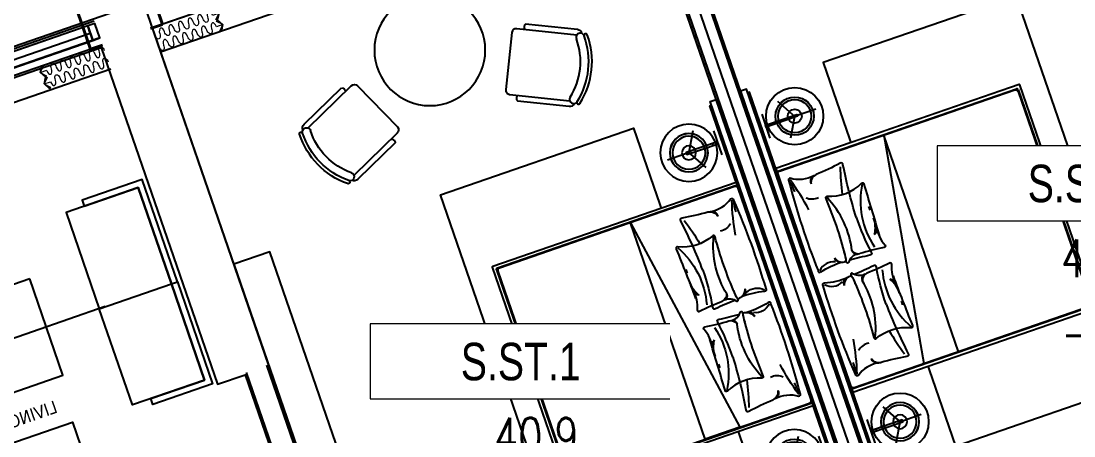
# Model space of a CAD drawing. Header units: millimetres. Extents: x -361699137 to 361252145, y -356478932 to 356523199.
# Drawn here: x 246650 to 254932, y 44891 to 48152 of the extents above; entities that cross this region are included whole.
import ezdxf
from ezdxf.enums import TextEntityAlignment as Align
from ezdxf.xclip import XClip

# ---------------------------------------------------------------- set-up
doc = ezdxf.new("R2010")
doc.units = ezdxf.units.MM
doc.header["$LTSCALE"] = 100
doc.header["$MEASUREMENT"] = 0
doc.header["$XCLIPFRAME"] = 0
doc.set_wipeout_variables(frame=1)
doc.linetypes.add('ACAD_ISO03W100', pattern=[30, 12, -18])
for name, color, linetype in [('1VinaPVC-Text', 9, 'Continuous'), ('A-ANNO-ROOM', 50, 'Continuous'), ('A-WALL-FNSH', 11, 'Continuous'), ('IDEA - dim', 251, 'Continuous'), ('KT-Net manh', 139, 'Continuous'), ('KT-Tuong', 1, 'Continuous')]:
    doc.layers.add(name, color=color, linetype=linetype)
for name, color, linetype, lineweight in [('A- NOI THAT', 3, 'Continuous', 9), ('CIC36 net manh', 8, 'Continuous', 9), ('KT-Chuviet', 255, 'Continuous', 15), ('KT-Kich thuoc', 159, 'Continuous', 18), ('KT-Net cat', 1, 'Continuous', 40), ('KT-Net thay', 7, 'Continuous', 15), ('KT-Net truc', 18, 'Continuous', 15)]:
    doc.layers.add(name, color=color, linetype=linetype, lineweight=lineweight)
doc.layers.add('dien tich thong thuy', color=3, linetype='Continuous', plot=False)
doc.styles.add('220126_HDN_HBA typical plan$0$211210_HDN_HBA_TYPICAL PLAN CORE OPT 1$0$HBA-Text', font='GOTHIC.TTF')
doc.styles.add('font unicode ccu', font='arial.ttf')
doc.styles.add('ROMANS', font='ROMANS.SHX')
doc.styles.add('Tahoma', font='tahoma.ttf')

# ---------------------------------------------------------------- blocks, each defined once
blk = doc.blocks.new('A$C1AAC5519')
at = {"layer": 'A-ANNO-ROOM', "insert": (772.955269176513, 1216.574747113511), "char_height": 600, "attachment_point": 2, "rotation": 50.44882673977027, "style": '220126_HDN_HBA typical plan$0$211210_HDN_HBA_TYPICAL PLAN CORE OPT 1$0$HBA-Text'}
blk.add_mtext_dynamic_manual_height_columns('S.B1.', width=722857412.8743668, gutter_width=9765.624999999996, heights=[0], dxfattribs=at)
blk = doc.blocks.new('A$C418F5BC8')
at = {"layer": 'A-ANNO-ROOM', "insert": (648.1133449638728, 1090.790118377889), "char_height": 600, "attachment_point": 2, "rotation": 50.44882673977027, "style": '220126_HDN_HBA typical plan$0$211210_HDN_HBA_TYPICAL PLAN CORE OPT 1$0$HBA-Text'}
blk.add_mtext_dynamic_manual_height_columns('SL-S', width=722857412.8743668, gutter_width=9765.624999999996, heights=[0], dxfattribs=at)
blk = doc.blocks.new('A$C2A6C5140')
at = {"layer": 'A-ANNO-ROOM', "insert": (731.4497625969816, 1190.0169191678, 0.0003277973379295924), "char_height": 600, "attachment_point": 2, "rotation": 50.44882673977027, "style": '220126_HDN_HBA typical plan$0$211210_HDN_HBA_TYPICAL PLAN CORE OPT 1$0$HBA-Text'}
blk.add_mtext_dynamic_manual_height_columns('2-BR', width=722857412.8743668, gutter_width=9765.624999999996, heights=[0], dxfattribs=at)
blk = doc.blocks.new('A$C5388591E')
at = {"layer": 'A-ANNO-ROOM', "insert": (894.3001998505497, 842.1987865094561, 0.0004622000541105721), "char_height": 600, "attachment_point": 2, "rotation": 1.4064704596368105, "style": '220126_HDN_HBA typical plan$0$211210_HDN_HBA_TYPICAL PLAN CORE OPT 1$0$HBA-Text'}
blk.add_mtext_dynamic_manual_height_columns('3-BR', width=722857412.8743668, gutter_width=9765.624999999996, heights=[0], dxfattribs=at)
blk = doc.blocks.new('A$C21AF0CCA')
at = {"layer": 'A-ANNO-ROOM', "insert": (1197.56892258345, 814.6835720778872), "char_height": 600, "attachment_point": 2, "rotation": 0.10542954816276216, "style": '220126_HDN_HBA typical plan$0$211210_HDN_HBA_TYPICAL PLAN CORE OPT 1$0$HBA-Text'}
blk.add_mtext_dynamic_manual_height_columns('S.B1P.', width=722857412.8743668, gutter_width=9765.624999999996, heights=[0], dxfattribs=at)
blk = doc.blocks.new('17-23F MEA_1BR (Type-2)$0$1X-LAMP1')
at = {"color": 0, "linetype": 'ByBlock', "lineweight": -2}
for p, q in [((0.03333333350902346, -0.0577350272233404), (-0.5900208757140597, 1.021946134262932)), ((0.03333333350902346, -0.0577350272233404), (-0.5900208757140597, 1.021946134262932)), ((0.03333333350902346, 0.0577350272233404), (-0.5900208757141566, -1.021946134263029)), ((0.03333333350902346, 0.0577350272233404), (-0.5900208757141566, -1.021946134263029)), ((-0.06666666701804692, 0), (1.180041751428119, 0)), ((-0.06666666701804692, 0), (1.180041751428119, 0))]:
    blk.add_line(p, q, dxfattribs=at)
at = {"color": 0, "linetype": 'ByBlock', "lineweight": -2, "const_width": 0.03333333333333333}
for points in [[(-0.4809644977131393, 0.8330549466758385), (-0.5824066106765531, 1.00875784035549)], [(-0.4809644977131393, 0.8330549466758385), (-0.5824066106765531, 1.00875784035549)], [(0.9619289954262786, 0), (1.164813221353009, 0)], [(0.9619289954262786, 0), (1.164813221353009, 0)], [(-0.4809644977130423, -0.8330549466761296), (-0.5824066106764562, -1.008757840355781)], [(-0.4809644977130423, -0.8330549466761296), (-0.5824066106764562, -1.008757840355781)]]:
    blk.add_lwpolyline(points, dxfattribs=at)
at = {"color": 0, "linetype": 'ByBlock', "lineweight": -2}
for radius in [1, 0.8666666666666667, 0.8666666666666667, 0.3666666666666667, 0.3666666666666667]:
    blk.add_circle((0, 0), radius, dxfattribs=at)
blk = doc.blocks.new('17-23F MEA_1BR (Type-2)$0$IFF-TABLE LAMP')
blk.add_line((40.000000018219, 192.484417756903), (40.0000000197324, 207.484417756903))
at = {"ltscale": 10}
blk.add_lwpolyline([(1.900480128824711e-08, 299.9922088806343), (3.800960257649422e-08, 99.99220888063428)], dxfattribs=at)
blk.add_lwpolyline([(1.827720552682877e-08, 192.4844177606865), (1.967418938875198e-08, 207.4844177607156), (260.0000000197906, 207.4844177360355), (260.0000000183354, 192.4844177360355)], close=True)
blk.add_circle((240.0000000190921, 199.9844177378982), 150.3620897276269)
at = {"layer": 'A- NOI THAT'}
blk.add_line((220.0000000182772, 192.4844177397608), (220.0000000196742, 207.4844177397899), dxfattribs=at)
at = {"ltscale": 10, "xscale": 150.0000000000582, "yscale": 150.0000000000582, "zscale": 1068.863950547171, "rotation": 359.9999999945528}
blk.add_blockref('17-23F MEA_1BR (Type-2)$0$1X-LAMP1', (240.0000000190921, 199.9844177378982), dxfattribs=at)
blk = doc.blocks.new('bk')
at = {"layer": 'IDEA - dim'}
blk.add_lwpolyline([(-0.0002675037831068039, -1377.500088232278), (49.99973246827722, -1377.500088232278), (49.99973246827722, 1812.499911767722), (-0.0002675037831068039, 1812.499911767722), (-0.02712895162403584, 1577.500073593284), (0.0002675037831068039, 1377.500088232337)], close=True, dxfattribs=at)
blk.add_lwpolyline([(49.99973249621689, -1337.500088473607), (64.9997324962169, -1337.500088473607), (64.99942849576473, 1783.275878090877), (49.99942846782506, 1783.275878090877)], dxfattribs=at)
for centre in [(339.9996877703816, 1487.597338693915), (339.9996877703816, -1052.500088209519)]:
    blk.add_circle(centre, 225, dxfattribs=at)
blk.add_blockref('17-23F MEA_1BR (Type-2)$0$IFF-TABLE LAMP', (99.99968774989247, 1287.612920955988), dxfattribs=at)
at = {"layer": 'IDEA - dim', "xscale": -1, "rotation": 180}
blk.add_blockref('17-23F MEA_1BR (Type-2)$0$IFF-TABLE LAMP', (99.99968774989247, -852.5156704715919), dxfattribs=at)
blk.add_wipeout([(2294.9927706439044, 1812.499911767722), (688.0012429019376, 1812.4999117677266), (688.0012429019379, -1377.5000882322693), (2294.992770643901, -1377.5000882322781)]).dxf.layer = 'IDEA - dim'
at = {"layer": 'IDEA - dim'}
blk.add_lwpolyline([(688.0012429021299, -1377.500088232162), (2294.992770643905, -1377.500088232162), (2294.992770643905, 1812.499911767722), (688.0012429021299, 1812.499911767722)], close=True, dxfattribs=at)
blk.add_wipeout([(2089.9927706438775, 1147.4999117677091), (2091.9910419872776, 1147.083241522198), (2093.528304549841, 1146.0354456736611), (2094.706365021883, 1144.167853025652), (2094.992770643896, 1142.4999117677187), (2094.9927706439044, -707.5000882322773), (2094.589172713081, -709.4681044970649), (2093.528304549837, -711.035622138211), (2091.9009560955064, -712.1216494708956), (2089.992770643904, -712.5000882322781), (64.9927706439039, -712.5000882322777), (64.99277064390344, -701.0793375772756), (64.99277064390344, -697.9310051431256), (64.9927706439039, -687.500088232277), (64.9927706439039, -680.5649314507604), (64.9927706439039, -670.3520584522034), (64.9927706439039, -662.5000882322773), (64.9927706439039, 1109.4022618851604), (64.99277064390344, 1116.6055294068224), (64.9927706439039, 1122.4999117677226), (64.9927706439039, 1128.4480348523368), (64.99277064390344, 1131.378109884231), (64.99277064390344, 1135.8747761278257), (64.9927706439039, 1141.999817293764), (64.9927706439039, 1147.4999117677226)]).dxf.layer = 'IDEA - dim'
for p, q in [((64.9927706439048, 1122.499911767722), (2059.992770643905, 1122.499911767722)), ((2069.992770643905, 1112.499911767722), (2069.992770643905, -677.5000882322784)), ((2059.992770643905, -687.5000882322784), (64.9927706439048, -687.5000882322784))]:
    blk.add_line(p, q, dxfattribs=at)
for points in [[(64.9927706439048, 1147.499911767722), (64.9927706439048, -712.5000882322784), (2089.992770643905, -712.5000882322784, 0.414213562373095), (2094.992770643905, -707.5000882322784), (2094.992770643905, 1142.499911767722, 0.414213562373095), (2089.992770643905, 1147.499911767722)], [(2064.992770643905, 1097.499911767722), (2064.992770643905, -662.5000882322784, -0.414213562373095), (2044.992770643905, -682.5000882322784), (84.9927706439048, -682.5000882322784, -0.414213562373095), (64.9927706439048, -662.5000882322784), (64.9927706439048, 1097.499911767722, -0.414213562373095), (84.9927706439048, 1117.499911767722), (2044.992770643905, 1117.499911767722, -0.414213562373095)]]:
    blk.add_lwpolyline(points, format="xyb", close=True, dxfattribs=at)
blk.add_lwpolyline([(953.7718744687736, 1117.499911767722), (666.7421166915447, -682.5000882322784), (953.7718744687736, -682.5000882322784), (953.7718744687736, 1117.499911767722)], dxfattribs=at)
for points in [[(130.5189307499677, 1020.231518037966, 0.0322267518500584), (117.5159490872175, 280.8010041856323, 0.6954102038374376), (134.8152468968183, 263.1623008393799, -0.06819172719823166), (318.2687705401331, 282.2858964790939)], [(328.4593590069562, 994.6956141073024, -0.1947777689282308), (148.3541835118085, 1037.328105219058, 0.695410203837745), (130.5189307499677, 1020.231518037966, -0.06869920635669718), (143.8733113575727, 927.151387460879)], [(537.5575337726623, 578.9210044868523, -0.02440708241230374), (574.8644917774945, 1003.142975099734, 0.682043984117207), (557.806493120268, 1020.778861292056, -0.01911888479107355), (351.0600977707654, 998.8431818563258)], [(359.6018241010606, 327.3320662273909, 0.03738852551350155), (362.1997381653637, 794.6251031684806, -0.6954102038374376), (375.8936223126948, 809.2183097908855, 0.212902074484743), (666.1287974137813, 818.2535849704291, -0.682043984117207), (680.682247037068, 804.7193091672962, 0.003833100174621584), (664.060634912923, 387.5748876007856)], [(537.5575337726623, 578.9210044868523, 0.03780406069757473), (560.3477269653231, 279.5233349141199, -0.682043984117207), (543.2897283080965, 261.8874487217981, 0.0153884113997309), (377.4013947639614, 275.936111175688, 0.0153884113997309)], [(662.7616236191243, 455.9914424225572, 0.1283367273639134), (681.1566764432937, 297.7767282337882, -0.682043984117207), (667.6581487227231, 283.1901158848777, 0.01651551347398293), (473.3836847953498, 299.4327982485411)], [(453.8603144548833, 302.6394694916089, 0.2943066146886709), (365.752360695973, 260.9987377833459, -0.695410203837745), (351.0036096442491, 274.5249526196276, 0.06869920635669718), (360.1544475667179, 350.1409014732926)], [(351.6931289527565, 277.1956480066874, 0.001401209682945915), (336.543332958594, 277.8231281575281)], [(130.5189307499677, -585.2316945025232, -0.0322267518500584), (117.5159490872175, 154.1988193498109, -0.6954102038374376), (134.8152468968183, 171.8375226960634, 0.06819172719823166), (318.2687705401331, 152.7139270563493)], [(453.8603144548833, 132.3603540438344, -0.2943066146886709), (365.752360695973, 174.0010857520974, 0.695410203837745), (351.0036096442491, 160.4748709158157, -0.06869920635669718), (360.1544475685805, 84.85892206215067)], [(537.5575337726623, -143.921180951409, -0.03780406069757473), (560.3477269653231, 155.4764886213234, 0.682043984117207), (543.2897283080965, 173.1123748136451, -0.0153884113997309), (377.4013947639614, 159.0637123597553, -0.0153884113997309)], [(351.6931289527565, 157.8041755287559, -0.001401209682945915), (336.543332958594, 157.1766953779152)], [(359.6018241010606, 107.6677573080524, -0.03738852551350155), (362.1997381653637, -359.6252796330373, 0.6954102038374376), (375.8936223126948, -374.2184862554423, -0.212902074484743), (666.1287974137813, -383.2537614349858, 0.682043984117207), (680.682247037068, -369.7194856318529, -0.003833100174621584), (664.060634912923, 47.4249359346577)], [(662.7616236191243, -20.99161888711387, -0.1283367273639134), (681.1566764432937, 137.2230953016551, 0.682043984117207), (667.6581487227231, 151.8097076505655, -0.01651551347398293), (473.3836847953498, 135.5670252869022)], [(537.5575337726623, -143.921180951409, 0.02440708241230374), (574.8644917774945, -568.1431515642907, -0.682043984117207), (557.806493120268, -585.7790377566125, 0.01911888479107355), (351.0600977707654, -563.8433583208825)], [(328.4593590069562, -559.6957905718591, 0.1947777689282308), (148.3541835118085, -602.3282816836145, -0.695410203837745), (130.5189307499677, -585.2316945025232, 0.06869920635669718), (143.8733113575727, -492.1515639254358)]]:
    blk.add_lwpolyline(points, format="xyb", dxfattribs=at)
for centre, radius, start, end in [((2059.992770643905, 1112.499911767722), 10, 0, 90), ((-1855.893261833116, 412.1197588521754), 2090.50573884574, 9.449345545667013, 17.06146431403828), ((332.4132648278028, 949.5874807912624), 44.79447967226619, 89.52383022854765, 188.1184555516923), ((359.1095205117017, 926.2340710241115), 73.05392663059416, 96.32596095485857, 166.521431934691), ((327.8923669625074, 957.256370790652), 37.44353618289027, 82.49582310884288, 89.13236035296606), ((2378.285411672667, 392.4501631337916), 1926.589560454453, 161.7731380905047, 168.2986577211647), ((293.389007082209, 941.4593048116076), 118.9285875093396, 227.918371660803, 277.1736100548109), ((-292.2060054279864, 496.0503682396375), 729.9684376083363, 347.776876654984, 24.55315643301806), ((1225.348830725998, 478.9245533357025), 649.21508015164, 149.2584259575628, 194.8124501654718), ((484.2919548079371, 602.2568904169602), 176.3869226037691, 357.8390457640604, 7.866675228716556), ((448.8585773725063, 520.9046236272552), 216.5311150494259, 327.0324244446084, 2.612978378356665), ((602.2806173525751, 457.1927433388191), 61.04320968946892, 297.5596185857169, 351.5320563729027), ((317.8965000156313, 327.0788292225916), 44.79447967226619, 171.8815444483077, 270.4761697714524), ((344.5927556995302, 350.4322389897425), 73.05392663059416, 193.478568065309, 263.6740390451414), ((457.8234593626112, 339.1117546694586), 36.68697397074765, 173.4173087237131, 272.2454878465561), ((478.6044039670378, 358.3762840105919), 59.17423787444497, 194.7429581683624, 264.9384292148029), ((216.5345083046705, 194.2081220292603), 118.9285875093396, 63.63493232034747, 137.0816283558015), ((216.5345083046705, 240.791701506183), 118.9285875093396, 222.9183716441985, 296.3650676796526), ((317.8965000156313, 107.9209943128517), 44.79447967226619, 89.52383022854765, 188.1184555516923), ((344.5927556995302, 84.56758454570081), 73.05392663059416, 96.32596095485857, 166.521431934691), ((-292.2060054279864, -61.05054470419418), 729.9684376083363, 335.446843566982, 12.22312334501602), ((457.8234593626112, 95.88806886598468), 36.68697397074765, 87.75451215344394, 186.5826912762869), ((478.6044039670378, 76.62353952485137), 59.17423787444497, 95.06157078519713, 165.2570418316376), ((1225.348830725998, -43.92472980025923), 649.21508015164, 165.1875498345282, 210.7415740424371), ((602.2806173525751, -22.19291980337584), 61.04320968946892, 8.46794362709735, 62.44038141428312), ((448.8585773725063, -85.90480009181192), 216.5311150494259, 357.3870216216433, 32.96757555539167), ((484.2919548079371, -167.2570668815169), 176.3869226037691, 352.1333247712835, 2.160954235939574), ((-1855.893261833116, 22.88006468326785), 2090.50573884574, 342.9385356859617, 350.550654454333), ((293.389007082209, -506.4594812761643), 118.9285875093396, 82.82638994518913, 132.081628339197), ((2378.285411672667, 42.54966040165164), 1926.589560454453, 191.7013422788353, 198.2268619094953), ((332.4132648278028, -514.5876572558191), 44.79447967226619, 171.8815444483077, 270.4761697714524), ((359.1095205117017, -491.2342474886682), 73.05392663059416, 193.478568065309, 263.6740390451414), ((327.8923669625074, -522.2565472552087), 37.44353618289027, 270.8676396470339, 277.5041768911571), ((2059.992770643905, -677.5000882322784), 10, 270, 0)]:
    blk.add_arc(centre, radius, start, end, dxfattribs=at)
blk = doc.blocks.new('CH12')
for p, q in [((-312.375, -149.2411279597436), (-312.375, -572.1779138786915)), ((-267.75, -149.2411279597436), (-267.75, -639.6303226458076)), ((267.75, -639.6303226458076), (267.75, -149.2411280118249)), ((312.375, -572.1779138786915), (312.375, -149.2411246072115)), ((-232.0500000000029, -675.3303226458047), (232.0500000000029, -675.3303226458047))]:
    blk.add_line(p, q)
for centre, radius, start, end in [((-273.6712626853696, -77.20016474780641), 13.38749999999989, 116.2505862071374, 296.2505862071374), ((0, -632.1362743546706), 632.1362743546692, 63.74941379286258, 116.2505862071374), ((0, -632.1362743546706), 605.3612743546691, 63.7494137928626, 116.2505862071374), ((273.671262685355, -77.20016474780641), 13.38750000000007, 243.7494137928627, 63.74941379286245), ((-267.75, -149.2411279597436), 44.62499999999999, 111.939144832112, 180), ((-252.9468673518131, -119.2240579767858), 33.46874999998481, 116.2505888953854, 296.2505888953855), ((0, -632.1362743546706), 538.4237743546691, 63.74941109871938, 116.2505888953856), ((252.9468674045929, -119.2240580028119), 33.46875000001501, 243.7494110987195, 63.74941109871941), ((267.75, -149.2411280118286), 44.62499999999959, 0, 68.06085506708637), ((-290.0625, -549.8654138786915), 31.55464011044969, 225, 315), ((290.0625, -549.8654138786915), 31.55464011044961, 225.0000000000001, 315.0000000000002), ((-232.0500000000029, -639.6303226458076), 35.7, 180, 269.9999999999999), ((232.0500000000029, -639.6303226458076), 35.7, 270, 0)]:
    blk.add_arc(centre, radius, start, end)
blk = doc.blocks.new('*U207')
for points in [[(482.6951045578201, -398.9039813853606), (464.6170375002125, -396.4493711387506), (464.3337632049024, -466.3349522090732)], [(396.7561588253833, -484.1490495130481), (464.3337632049024, -466.3349522090732), (394.4481821902239, -466.0516779393653)]]:
    blk.add_hatch(color=256).paths.add_polyline_path(points)
blk.add_line((464.3337632049024, -466.3349522090732), (416.9273155568029, -418.7598943406972))
for points in [[(482.6951045578201, -398.9039813853606), (464.6170375002125, -396.4493711387506), (464.3337632049024, -466.3349522090732)], [(396.7561588253833, -484.1490495130481), (464.3337632049024, -466.3349522090732), (394.4481821902239, -466.0516779393653)]]:
    blk.add_lwpolyline(points, close=True)
for centre in [(16.76743755071067, -17.17677016190672), (85.71403000141326, -87.65612936302188), (155.3043908096025, -157.4940017787478), (224.8947516177918, -227.3318741944736), (294.485112425981, -297.1697466101995), (364.0754732341703, -367.0076190259254)]:
    blk.add_ellipse(centre, major_axis=(34.52187991841241, 31.95056764796491), ratio=0.5238875827070036, start_param=4.731720461219403, end_param=7.873313114809197)
at = {"extrusion": (0, 0, -1)}
for centre in [(51.5728287498025, -52.1059534814385), (120.5194212005051, -122.5853126825537), (190.1097820086943, -192.4231850982796), (259.7001428168836, -262.2610575140054), (329.2905036250728, -332.0989299297313), (398.8808644332621, -401.9368023454572)]:
    blk.add_ellipse(centre, major_axis=(-32.07293168385898, -34.4082260416161), ratio=0.5238875826554585, start_param=4.731720461217387, end_param=7.87331311480718, dxfattribs=at)
blk = doc.blocks.new('stdo')
at = {"layer": 'A-WALL-FNSH', "color": 5}
blk.add_lwpolyline([(124.9999999999854, -1299.999999866763), (4134.999999999985, -1300)], dxfattribs=at)
at = {"layer": 'IDEA - dim'}
blk.add_lwpolyline([(3535.000000000022, -6864.999999999884), (3534.999999999956, -6264.999999999884), (3834.999999999993, -5258.517209711543), (3834.999999998123, -3264.999999999869), (4134.99999999813, -3264.999999999884), (4134.999999999985, -6864.999999999869)], close=True, dxfattribs=at)
at = {"layer": 'IDEA - dim', "extrusion": (-1.101823627771677e-08, -3.980573537919558e-09, 1)}
blk.add_circle((2128.274085389547, -2177.362223144564, 0.002494559212125253), 436.4401978142561, dxfattribs=at)
at = {"layer": 'KT-Net manh'}
blk.add_lwpolyline([(3434.999999999949, -10514.99999999997), (4135.000000000007, -10515.00000000001), (4135, -1100.000000000015), (4149.999999999971, -1100.000000000728)], dxfattribs=at)
at = {"layer": 'KT-Net manh', "linetype": 'ACAD_ISO03W100', "ltscale": 4}
blk.add_lwpolyline([(124.9999999999854, -1299.999999866763), (4134.999999999985, -1300), (4135.000000000007, -1500), (124.9999999999854, -1499.999999866763)], close=True, dxfattribs=at)
at = {"layer": 'KT-Tuong'}
blk.add_line((109.9999999999927, -1099.999999866763), (109.9999999999927, -9729.999999866763), dxfattribs=at)
at = {"layer": 'CIC36 net manh', "color": 8, "xscale": 0.8100000000112604, "yscale": 0.8100000000112604, "zscale": 0.8100000000112604, "rotation": 225.123201203973}
for p in [(4134.254014978178, -1361.336658841232), (4134.471729310186, -1456.29028532817)]:
    blk.add_blockref('*U207', p, dxfattribs=at)
at = {"layer": 'IDEA - dim', "extrusion": (-1.101823627771677e-08, 3.980573537919561e-09, -1), "xscale": 0.9698671062557889, "yscale": 0.9698671062557889, "zscale": -0.9698671062557889, "rotation": 244.8546697310385}
blk.add_blockref('CH12', (-976.408485452522, -2739.741005975707, 0.07239392901091905), dxfattribs=at)
at = {"layer": 'IDEA - dim', "extrusion": (-1.101823627771679e-08, -3.980573537919566e-09, 1), "xscale": 0.9698671062557883, "yscale": 0.9698671062557883, "zscale": 0.9698671062557883, "rotation": 244.8546697310385}
blk.add_blockref('CH12', (3255.139685326375, -2739.741006109203, -0.07244055320848472), dxfattribs=at)
at = {"layer": 'IDEA - dim'}
blk.add_blockref('bk', (125.0002675037831, -5092.499911634368), dxfattribs=at)
at = {"layer": 'KT-Net manh'}
blk.add_lwpolyline([(134.9999999999709, -7004.999999866763), (124.9999999999636, -7004.999999866763), (125.000000000131, -1099.999999869382), (109.9999999999927, -1099.999999869353)], dxfattribs=at)
blk = doc.blocks.new('10')
at = {"layer": 'A-WALL-FNSH', "color": 5}
for points in [[(-19.99999997812847, -259.9999999943684), (-139.9999999790307, -259.9999999925494), (-139.999999979962, -199.9999999962456), (-19.99999997949635, -199.999999994383)], [(-139.9999999822903, -2814.999999998137), (-139.9999999790307, -259.9999999925494), (-19.99999997812847, -259.9999999943684), (-19.99999998275598, -2814.999999998123)], [(-79.99999998042767, -1562.499999996275), (-79.99999997949635, -259.9999999962456), (-19.99999997812847, -259.9999999943684), (-19.99999997996201, -1562.499999998137)]]:
    blk.add_lwpolyline(points, close=True, dxfattribs=at)
blk.add_lwpolyline([(-139.999999979962, -199.9999999962456), (-139.9999999822903, -2814.999999998137)], dxfattribs=at)
at = {"layer": 'IDEA - dim'}
for p, q in [((-199.9999999981374, -199.9999999962747), (-200.0000000013824, -2874.999999996231)), ((2.328306436538696e-09, -199.999999994383), (-1.84809323400259e-09, -2874.999999998137))]:
    blk.add_line(p, q, dxfattribs=at)
for points in [[(-2949.999999998603, -748.0050340573944), (-2949.999999999054, -299.9999999906868), (-2149.999999999534, -299.9999999906577), (-2149.999999998588, -249.9999999906868), (-2999.999999998588, -249.9999999925203), (-2999.999999998603, -748.0050340574235)], [(-2949.999999999054, -299.9999999906868), (-2949.999999999985, -899.9999999906868), (-2149.999999999054, -899.9999999924912), (-2149.999999999534, -299.9999999906577)], [(-1349.999999998603, -748.0050340573944), (-1349.99999999952, -299.9999999925203), (-2149.999999999534, -299.9999999906577), (-2149.999999998588, -249.9999999906868), (-1299.999999997191, -249.999999994383), (-1299.999999999054, -748.0050340592425)], [(-1349.99999999952, -299.9999999925203), (-1349.999999999985, -899.999999994383), (-2149.999999999054, -899.9999999924912), (-2149.999999999534, -299.9999999906577)], [(-3523.743899913956, -2090.677188729853), (-2923.743899914436, -2090.677188731701), (-2923.743899913039, -1390.677188728019), (-3523.743899913039, -1390.677188729867)], [(-1750.000000000451, -1340.677188733593), (-1750.000000000931, -2140.67718873173), (-2550.000000000917, -2140.677188729838), (-2550.000000000466, -1340.677188731701)]]:
    blk.add_lwpolyline(points, close=True, dxfattribs=at)
at = {"layer": 'KT-Net manh', "linetype": 'ACAD_ISO03W100', "ltscale": 4}
for p, q in [((-399.9999999981228, -199.9999999925203), (-400.0000000018481, -2874.999999996246)), ((-2149.999999999985, -849.999999992564), (-2150.000000002779, -3599.999999992549))]:
    blk.add_line(p, q, dxfattribs=at)
at = {"layer": 'KT-Tuong'}
for points in [[(-9600.000000000306, 200.0000000006403), (-2999.999999997657, 200.0000000037253)], [(-2999.999999997177, 30.00000000372529), (-9430.00000000107, 30.00000000066939)]]:
    blk.add_lwpolyline(points, dxfattribs=at)
at = {"layer": 'CIC36 net manh', "color": 8, "xscale": 0.8100000000112613, "yscale": 0.8100000000112613, "zscale": 0.8100000000112613, "rotation": 315.1232012038961}
for p in [(-338.6633411571383, -200.7459850180603), (-243.709714670651, -200.5282706860453)]:
    blk.add_blockref('*U207', p, dxfattribs=at)
at = {"layer": '1VinaPVC-Text', "style": 'Tahoma'}
blk.add_text('LIVING R', height=100, rotation=270.0000000266804, dxfattribs=at).set_placement((-2814.423463121973, -1468.461951337682))
blk = doc.blocks.new('TAG CAO DO SAN')
blk.add_wipeout([(1526701.778855525, -266095.22987594287), (1527644.6359120198, -266095.22987594287), (1527644.6359120198, -266330.944140067), (1526701.778855525, -266330.944140067)]).dxf.layer = 'KT-Net thay'
at = {"layer": 'KT-Net thay', "flags": 128}
blk.add_lwpolyline([(1526701.778855525, -266095.2298759429), (1526701.778855525, -266330.9441400666), (1527644.63591202, -266330.9441400666), (1527644.63591202, -266095.2298759429)], close=True, dxfattribs=at)
blk.add_lwpolyline([(1526701.778855525, -266330.9441400666), (1527644.63591202, -266330.9441400666)], dxfattribs=at)
at = {"layer": 'KT-Chuviet', "color": 31, "style": 'font unicode ccu', "width": 0.75}
blk.add_attdef('TÊNPHÒNG', text='', height=117.85713, dxfattribs=at).set_placement((1527175.308820772, -266213.4467624734), align=Align.MIDDLE_CENTER)
blk = doc.blocks.new('CTN TN T39')
at = {"layer": 'KT-Net cat'}
for p, q in [((-84706.9313695473, 21055.68487602597, -1.243685318913179e-07), (-84870.10433661685, 21528.31007935069, -1.243685318913179e-07)), ((-85437.254580606, 21332.50251886588, -1.243685318913179e-07), (-85274.08161353649, 20859.87731554115, -1.243685318913179e-07)), ((-84706.93136954731, 21055.68487602612, -1.243685318913179e-07), (-84801.45641021215, 21023.05028261182, -1.243685318913179e-07)), ((-85179.55657287138, 20892.51190895465, -1.243685318913179e-07), (-85274.08161353604, 20859.87731554041, -1.243685318913179e-07))]:
    blk.add_line(p, q, dxfattribs=at)

msp = doc.modelspace()

# ---------------------------------------------------------------- linework, layer by layer
at = {"layer": 'dien tich thong thuy', "elevation": -1.275821966343262e-05}
for points in [[(241635.1613057872, 47381.85146407202), (246995.1541780371, 49231.00659223311), (247347.3162070183, 48210.22367549998), (241987.7501167706, 46359.83146968396)], [(241635.1613057872, 47381.85146407194), (246995.1541780371, 49231.00659223304), (247347.3162070183, 48210.22367549991), (241987.7501167706, 46359.83146968389)]]:
    msp.add_lwpolyline(points, close=True, dxfattribs=at)

# ---------------------------------------------------------------- block references
at = {"layer": 'A-ANNO-ROOM'}
for p in [(-259643.7130096142, 30107.50136767479, 5.460850030168077e-05), (-265285.2820729736, 28918.92663560377, 5.460850030168077e-05), (-245554.3968650475, 25356.81105555443, 5.460850030168077e-05), (-227992.1817903481, 24030.19494673412, 5.460832008522107e-05), (-256709.4713859697, 21832.8932062781, 5.460850030168077e-05), (-262170.0583902029, 20336.74231012515, 5.460850030168077e-05), (-227339.9751671815, 20267.82827189344, 5.460850030168077e-05), (-224467.8250259957, 15310.13736246047, 5.460832008522128e-05)]:
    msp.add_blockref('A$C21AF0CCA', p, dxfattribs=at)
at = {"layer": 'dien tich thong thuy'}
for name, p, rotation in [('A$C2A6C5140', (-231902.1761341663, 41866.69510118499, 3.214423980650787e-05), 310.9576437198666), ('A$C2A6C5140', (-223136.0769012624, 38294.90614465419, 1.895367564819208e-05), 310.9576437198666), ('A$C2A6C5140', (-179022.2876665308, 13510.42375649511, 0.000178988243818107), 310.9576437198666), ('A$C2A6C5140', (-199561.0792445699, 2742.960286576832, 0.0001030398263186841), 310.9576437198666), ('A$C2A6C5140', (-176749.4277460563, 2773.706094754736, 0.000178988243818107), 310.9576437198666), ('A$C2A6C5140', (-192735.1419570138, 2545.06827839894, 0.000178988243818107), 310.9576437198666), ('A$C418F5BC8', (-243956.3571569886, 39603.8582028097, -1.001597833679712e-05), 309.6632197063607), ('A$C418F5BC8', (-248126.4019441397, 37597.12528390926, -1.001597833679712e-05), 309.6632197063607), ('A$C418F5BC8', (-251890.361273925, 36548.61448139837, -1.001597833679712e-05), 309.6632197063607), ('A$C418F5BC8', (-255839.4329553979, 34945.01120257354, -1.001597833679712e-05), 309.6632197063607), ('A$C1AAC5519', (-240877.0889148213, 28052.61175672372, 0.0003723829774320968), 309.6566028083925), ('A$C1AAC5519', (-219521.6105350079, 27682.1615688601, 0.0005547181599990354), 309.6566028083925), ('A$C1AAC5519', (-217651.9125884596, 24627.95011466656, 0.0003723828570649432), 309.6566028083925), ('A$C1AAC5519', (-267764.0012375055, 19262.70548251106, 0.0003723828655667127), 309.6566028083925), ('A$C418F5BC8', (-223053.1163780628, 10712.6679421931, -1.001597833679712e-05), 309.6632197063607), ('A$C1AAC5519', (-213503.7868963684, 3324.648489140978, -0.3423708923741385), 309.6566028083925), ('A$C1AAC5519', (-207798.658660123, 3064.615415494518, 0.0003723828655667127), 309.6566028083925), ('A$C1AAC5519', (-184128.1584514385, 2786.454424718489, 0.0003723828655667127), 309.6566028083925)]:
    msp.add_blockref(name, p, dxfattribs=dict(at, rotation=rotation))
for p in [(-273086.0443437684, 28673.87453448355, -1.001579812033762e-05), (-220441.6689392982, 3035.191374137183, 4.458552763712727e-05)]:
    msp.add_blockref('A$C5388591E', p, dxfattribs=at)

# ---------------------------------------------------------------- next in the draw order: block references
at = {"layer": 'IDEA - dim', "rotation": 19.04713825936294}
msp.add_blockref('stdo', (251119.3105201317, 50660.12851156054, -6.73601733895514e-05), dxfattribs=at)

# ---------------------------------------------------------------- next in the draw order: block references
at = {"layer": 'IDEA - dim', "xscale": -1, "rotation": 19.04713825938466}
msp.add_blockref('stdo', (251166.5086326154, 50676.42361477955, -6.73601733895514e-05), dxfattribs=at)

# ---------------------------------------------------------------- next in the draw order: linework, layer by layer
at = {"layer": 'dien tich thong thuy', "elevation": -6.735983829512219e-05}
for points in [[(256370.7731268109, 48120.04409558146), (255457.0669362103, 50766.56437652695), (251666.6128125208, 49457.91716042758), (253523.5212064098, 44079.44235654993), (253532.973710459, 44082.70581594171), (254454.900988634, 41412.37342207061), (255092.945011947, 41632.65693101454), (255313.2285208917, 40994.61290770012), (256211.2151943031, 41304.64479816519), (256214.4799465853, 41295.18854929391), (258459.4491813011, 42070.26179641599), (257535.8281301263, 44745.50014873079)], [(252931.1330927596, 40172.19894723509), (253829.1209774275, 40482.22758945241), (253608.8374684823, 41120.27161276865), (254246.8814917952, 41340.5551217129), (253324.9542136195, 44010.88751558377), (253334.4067176687, 44014.15097497555), (251472.6031346622, 49406.80453498702), (247682.1490110166, 48098.15731876013), (250689.4268404918, 39387.67483764066), (252934.3965521514, 40162.74644318597), (252931.1330927596, 40172.19894723509)]]:
    msp.add_lwpolyline(points, dxfattribs=at)
at = {"layer": 'dien tich thong thuy', "elevation": -6.735983829512913e-05}
msp.add_lwpolyline([(247280.6509208611, 47943.67204339205), (248194.3532512342, 45297.1628977525), (248411.8230732806, 45372.04221972318), (250500.4411084614, 39322.42786708365), (245216.4913353192, 37498.15409522984), (244617.6465461658, 39232.68859142874), (244508.9427494043, 39195.15880900376), (243774.664397586, 41321.9722239627), (243765.2118935204, 41318.70876462163), (243009.7210559872, 43506.963456018), (243118.4296018599, 43544.49487806467), (242203.7742015006, 46190.88985589765)], close=True, dxfattribs=at)

# ---------------------------------------------------------------- next in the draw order: block references
at = {"layer": 'IDEA - dim', "xscale": -1, "rotation": 289.0471379539938}
msp.add_blockref('10', (247413.7143006748, 48217.06556779586, -6.73601733895514e-05), dxfattribs=at)

# ---------------------------------------------------------------- next in the draw order: block references
at = {"layer": 'KT-Net truc'}
ref = msp.add_blockref('TAG CAO DO SAN', (-3562898.031032036, 712409.2919520265, -0.0002798232618744922), dxfattribs=dict(at, xscale=2.5, yscale=2.5, zscale=2.5))
XClip(ref).set_block_clipping_path([(1526674.1636322693, -266330.944140067), (1527644.6359120198, -266095.2298759429)])
ref.add_attrib('CAO-DO', '41.3', (254831.8273177457, 46139.96735662375, -0.0002798232618744922), dxfattribs={"layer": 'KT-Chuviet', "color": 31, "ltscale": 15, "height": 294.6428301546305, "style": 'ROMANS', "width": 0.7500000000000001})
ref.add_attrib('CAO-DO', '-0.030', (254831.8273177457, 45550.6816963145, -0.0002798232618744922), dxfattribs={"layer": 'KT-Chuviet', "color": 31, "ltscale": 15, "height": 294.6428301546305, "style": 'ROMANS', "width": 0.7500000000000001})
ref.add_attrib('TÊNPHÒNG', 'S.ST.2', dxfattribs={"layer": 'KT-Chuviet', "color": 31, "height": 294.642825, "style": 'font unicode ccu', "width": 0.7500000000000001}).set_placement((255040.2410198969, 46875.67504584291, -0.0002798232618744922), align=Align.MIDDLE_CENTER)
ref = msp.add_blockref('TAG CAO DO SAN', (-3567357.774072433, 711009.4221134135, -0.0002798232618744922), dxfattribs=dict(at, xscale=2.5, yscale=2.5, zscale=2.5))
XClip(ref).set_block_clipping_path([(1526674.1636322693, -266330.944140067), (1527644.6359120198, -266095.2298759429)])
ref.add_attrib('CAO-DO', '40.9', (250372.0842773485, 44740.09751801072, -0.0002798232618744922), dxfattribs={"layer": 'KT-Chuviet', "color": 31, "ltscale": 15, "height": 294.6428301546305, "style": 'ROMANS', "width": 0.7500000000000001})
ref.add_attrib('CAO-DO', '-0.030', (250372.0842773485, 44150.81185770147, -0.0002798232618744922), dxfattribs={"layer": 'KT-Chuviet', "color": 31, "ltscale": 15, "height": 294.6428301546305, "style": 'ROMANS', "width": 0.7500000000000001})
ref.add_attrib('TÊNPHÒNG', 'S.ST.1', dxfattribs={"layer": 'KT-Chuviet', "color": 31, "height": 294.642825, "style": 'font unicode ccu', "width": 0.7500000000000001}).set_placement((250580.4979794996, 45475.80520722987, -0.0002798232618744922), align=Align.MIDDLE_CENTER)

# ---------------------------------------------------------------- next in the draw order: linework, layer by layer
at = {"layer": 'KT-Net manh'}
msp.add_line((249995.3377211742, 53992.28505940788, -1.275855555024299e-05), (254865.9501663878, 39884.71418799701, -1.275855555024299e-05), dxfattribs=at)

# ---------------------------------------------------------------- next in the draw order: block references
at = {"layer": 'KT-Kich thuoc', "color": 2}
msp.add_blockref('CTN TN T39', (332469.4277487946, 27070.41463098732, -1.263438102237992e-05), dxfattribs=at)

# ---------------------------------------------------------------- next in the draw order: block references
at = {"layer": 'IDEA - dim', "rotation": 19.04713825936294}
msp.add_blockref('stdo', (251119.3105201317, 50660.12851156047, -6.73601733895514e-05), dxfattribs=at)

# ---------------------------------------------------------------- next in the draw order: block references
at = {"layer": 'IDEA - dim', "xscale": -1, "rotation": 19.04713825938466}
msp.add_blockref('stdo', (251166.5086326154, 50676.42361477948, -6.73601733895514e-05), dxfattribs=at)

# ---------------------------------------------------------------- next in the draw order: linework, layer by layer
at = {"layer": 'dien tich thong thuy', "elevation": -6.735983829512219e-05}
for points in [[(256370.7731268109, 48120.04409558139), (255457.0669362103, 50766.56437652688), (251666.6128125208, 49457.9171604275), (253523.5212064098, 44079.44235654986), (253532.973710459, 44082.70581594163), (254454.900988634, 41412.37342207054), (255092.945011947, 41632.65693101447), (255313.2285208917, 40994.61290770005), (256211.2151943031, 41304.64479816512), (256214.4799465853, 41295.18854929384), (258459.4491813011, 42070.26179641592), (257535.8281301263, 44745.50014873072)], [(252931.1330927596, 40172.19894723502), (253829.1209774275, 40482.22758945234), (253608.8374684823, 41120.27161276858), (254246.8814917952, 41340.55512171282), (253324.9542136195, 44010.8875155837), (253334.4067176687, 44014.15097497548), (251472.6031346622, 49406.80453498695), (247682.1490110166, 48098.15731876006), (250689.4268404918, 39387.67483764059), (252934.3965521514, 40162.7464431859), (252931.1330927596, 40172.19894723502)]]:
    msp.add_lwpolyline(points, dxfattribs=at)
at = {"layer": 'dien tich thong thuy', "elevation": -6.735983829512913e-05}
msp.add_lwpolyline([(247280.6509208611, 47943.67204339198), (248194.3532512342, 45297.16289775242), (248411.8230732806, 45372.04221972311), (250500.4411084614, 39322.42786708358), (245216.4913353192, 37498.15409522977), (244617.6465461658, 39232.68859142867), (244508.9427494043, 39195.15880900369), (243774.664397586, 41321.97222396263), (243765.2118935204, 41318.70876462156), (243009.7210559872, 43506.96345601793), (243118.4296018599, 43544.49487806459), (242203.7742015006, 46190.88985589758)], close=True, dxfattribs=at)

# ---------------------------------------------------------------- next in the draw order: block references
at = {"layer": 'IDEA - dim', "xscale": -1, "rotation": 289.0471379539938}
msp.add_blockref('10', (247413.7143006748, 48217.06556779578, -6.73601733895514e-05), dxfattribs=at)

# ---------------------------------------------------------------- next in the draw order: block references
at = {"layer": 'KT-Net truc'}
ref = msp.add_blockref('TAG CAO DO SAN', (-3562898.031032036, 712409.2919520264, -0.0002798232618744922), dxfattribs=dict(at, xscale=2.5, yscale=2.5, zscale=2.5))
XClip(ref).set_block_clipping_path([(1526674.1636322693, -266330.944140067), (1527644.6359120198, -266095.2298759429)])
ref.add_attrib('CAO-DO', '41.3', (254831.8273177457, 46139.96735662368, -0.0002798232618744922), dxfattribs={"layer": 'KT-Chuviet', "color": 31, "ltscale": 15, "height": 294.6428301546305, "style": 'ROMANS', "width": 0.7500000000000001})
ref.add_attrib('CAO-DO', '-0.030', (254831.8273177457, 45550.68169631443, -0.0002798232618744922), dxfattribs={"layer": 'KT-Chuviet', "color": 31, "ltscale": 15, "height": 294.6428301546305, "style": 'ROMANS', "width": 0.7500000000000001})
ref.add_attrib('TÊNPHÒNG', 'S.ST.2', dxfattribs={"layer": 'KT-Chuviet', "color": 31, "height": 294.642825, "style": 'font unicode ccu', "width": 0.7500000000000001}).set_placement((255040.2410198969, 46875.67504584284, -0.0002798232618744922), align=Align.MIDDLE_CENTER)
ref = msp.add_blockref('TAG CAO DO SAN', (-3567357.774072433, 711009.4221134135, -0.0002798232618744922), dxfattribs=dict(at, xscale=2.5, yscale=2.5, zscale=2.5))
XClip(ref).set_block_clipping_path([(1526674.1636322693, -266330.944140067), (1527644.6359120198, -266095.2298759429)])
ref.add_attrib('CAO-DO', '40.9', (250372.0842773485, 44740.09751801065, -0.0002798232618744922), dxfattribs={"layer": 'KT-Chuviet', "color": 31, "ltscale": 15, "height": 294.6428301546305, "style": 'ROMANS', "width": 0.7500000000000001})
ref.add_attrib('CAO-DO', '-0.030', (250372.0842773485, 44150.8118577014, -0.0002798232618744922), dxfattribs={"layer": 'KT-Chuviet', "color": 31, "ltscale": 15, "height": 294.6428301546305, "style": 'ROMANS', "width": 0.7500000000000001})
ref.add_attrib('TÊNPHÒNG', 'S.ST.1', dxfattribs={"layer": 'KT-Chuviet', "color": 31, "height": 294.642825, "style": 'font unicode ccu', "width": 0.7500000000000001}).set_placement((250580.4979794996, 45475.8052072298, -0.0002798232618744922), align=Align.MIDDLE_CENTER)

# ---------------------------------------------------------------- next in the draw order: block references
at = {"layer": 'KT-Kich thuoc', "color": 2}
msp.add_blockref('CTN TN T39', (332469.4277487946, 27070.41463098725, -1.263438102237992e-05), dxfattribs=at)

doc.saveas('drawing.dxf')
